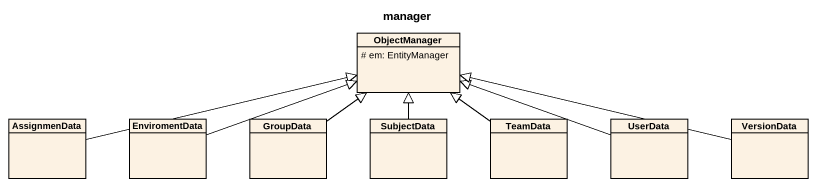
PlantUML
@startuml
title manager
hide circle
hide empty members
skinparam classAttributeIconSize 0
class ObjectManager {
  # em: EntityManager
}
class AssignmenData
class EnviromentData
class GroupData
class SubjectData
class TeamData
class UserData
class VersionData
AssignmenData -right-|> ObjectManager
EnviromentData -right-|> ObjectManager
GroupData -up-|> ObjectManager
SubjectData -up-|> ObjectManager
TeamData -up-|> ObjectManager
UserData -left-|> ObjectManager
VersionData -left-|> ObjectManager
@enduml
